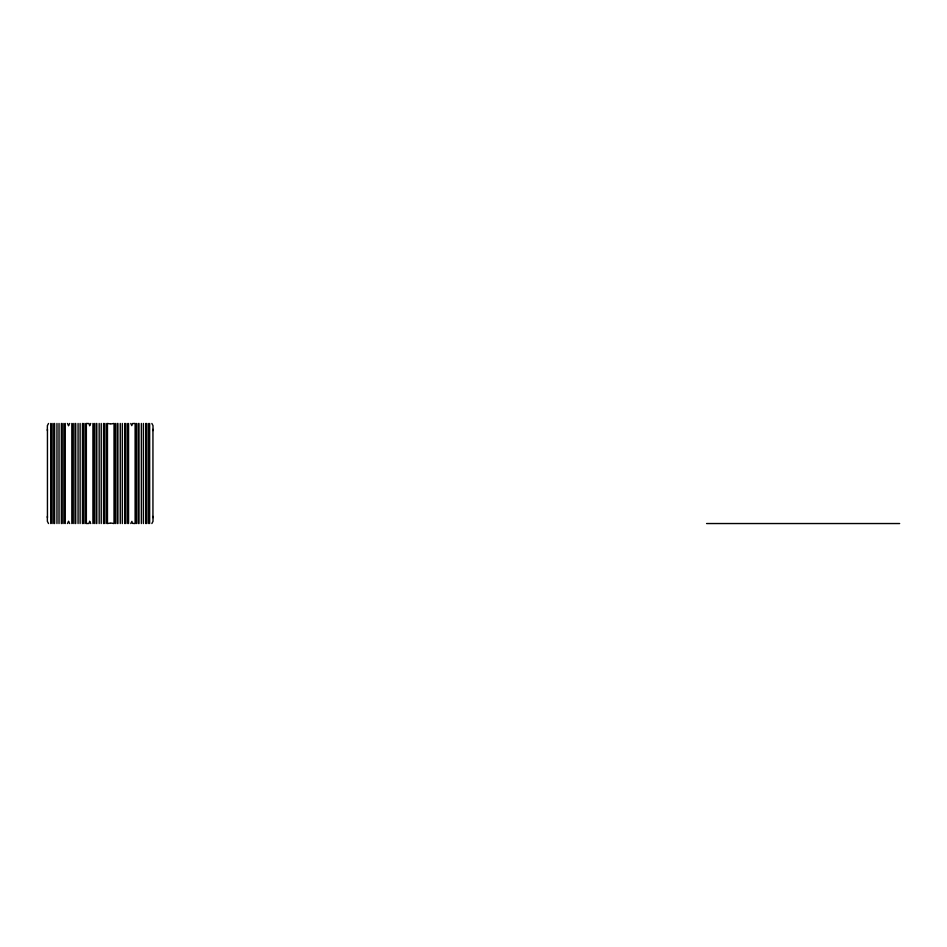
<?xml version="1.0" encoding="UTF-8"?>
<svg xmlns="http://www.w3.org/2000/svg" width="947" height="947" viewBox="0 0 947 947"><rect width="100%" height="100%" fill="white"/><g stroke="black" fill="none" stroke-linecap="round" stroke-linejoin="round"><path stroke-width="1.42" d="M47.35 430.565L47.386 425.629L48.522 423.463M153.035 516.435L153 521.371L151.863 523.537M68.48 425.629L69.628 423.463M89.586 425.629L90.723 423.463M68.598 521.371L67.462 523.537M89.705 521.371L88.923 523.454L86.355 523.537L86.355 423.463L88.923 423.546L89.705 425.629M152.94 429.37L152.94 517.63M111.119 423.925L114.031 423.463L114.031 523.537L111.119 523.075M110.373 523.075L107.461 523.537L107.461 423.463L110.373 423.925M130.757 523.537L131.905 521.371L132.402 523.348L135.125 523.537L135.125 423.463L132.556 423.546L131.775 425.629L130.757 423.463M706.569 523.537L899.65 523.537M151.863 423.463L153 425.629L153.035 430.565M67.462 423.463L68.598 425.629M90.723 523.537L89.586 521.371M69.628 523.537L68.48 521.371M48.522 523.537L47.386 521.371L47.35 516.435M149.65 423.463L149.65 523.537M148.265 423.463L148.265 523.537M146.501 423.463L146.501 523.537M145.767 423.463L145.767 523.537M143.423 423.463L143.423 523.537M141.363 423.463L141.363 523.537M139.008 423.463L139.008 523.537M138.274 423.463L138.274 523.537M136.51 423.463L136.51 523.537M128.555 423.463L128.555 523.537M127.17 423.463L127.17 523.537M125.406 423.463L125.406 523.537M124.673 423.463L124.673 523.537M122.317 423.463L122.317 523.537M120.257 423.463L120.257 523.537M117.913 423.463L117.913 523.537M117.179 423.463L117.179 523.537M115.416 423.463L115.416 523.537M106.076 423.463L106.076 523.537M104.312 423.463L104.312 523.537M103.566 423.463L103.566 523.537M101.222 423.463L101.222 523.537M99.163 423.463L99.163 523.537M96.807 423.463L96.807 523.537M96.073 423.463L96.073 523.537M94.309 423.463L94.309 523.537M92.924 423.463L92.924 523.537M84.97 423.463L84.97 523.537M83.206 423.463L83.206 523.537M82.472 423.463L82.472 523.537M80.116 423.463L80.116 523.537M78.068 423.463L78.068 523.537M75.713 423.463L75.713 523.537M74.979 423.463L74.979 523.537M73.215 423.463L73.215 523.537M71.83 423.463L71.83 523.537M65.26 423.463L65.26 523.537M63.875 423.463L63.875 523.537M62.111 423.463L62.111 523.537M61.377 423.463L61.377 523.537M59.022 423.463L59.022 523.537M56.962 423.463L56.962 523.537M54.606 423.463L54.606 523.537M53.872 423.463L53.872 523.537M52.109 423.463L52.109 523.537M50.724 423.463L50.724 523.537M47.445 429.37L47.445 517.63"/></g></svg>
